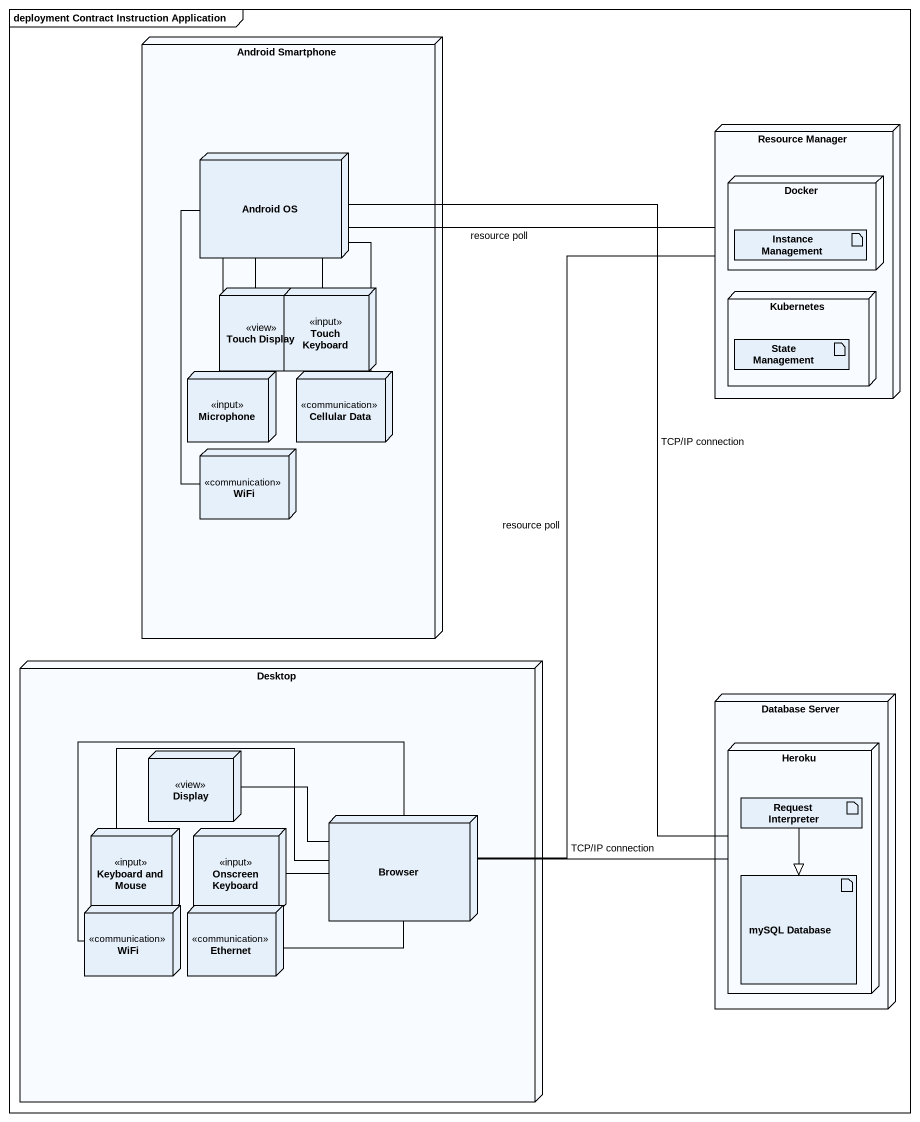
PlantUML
@startuml
mainframe deployment Contract Instruction Application
node "Android Smartphone" as Android_Smartphone {
  node "Android OS" as Android_OS
  node "Touch Display" as Touch_Display <<view>>
  node "Touch Keyboard" as Touch_Keyboard <<input>>
  node Microphone <<input>>
  node "Cellular Data" as Cellular_Data <<communication>>
  node WiFi <<communication>>
}
node "Resource Manager" as Resource_Manager {
  node Docker {
    artifact "Instance Management" as Instance_Management
  }
  node Kubernetes {
    artifact "State Management" as State_Management
  }
}
node Desktop {
  node Display <<view>>
  node "Keyboard and Mouse" as Keyboard_and_Mouse <<input>>
  node "Onscreen Keyboard" as Onscreen_Keyboard <<input>>
  node Browser
  node "WiFi" as WiFi_2 <<communication>>
  node Ethernet <<communication>>
}
node "Database Server" as Database_Server {
  node Heroku {
    artifact "Request Interpreter" as Request_Interpreter
    artifact "mySQL Database" as mySQL_Database
  }
}
Android_OS -right- Resource_Manager : resource poll
Android_OS -- Heroku : TCP/IP connection
Touch_Display -up- Android_OS
Touch_Keyboard -up- Android_OS
Microphone -up- Android_OS
Cellular_Data -up- Android_OS
WiFi -up- Android_OS
Display -right- Browser
Request_Interpreter --|> mySQL_Database
Keyboard_and_Mouse -right- Browser
Onscreen_Keyboard -right- Browser
Browser -up- Resource_Manager : resource poll
Browser -right- Heroku : TCP/IP connection
WiFi_2 -right- Browser
Ethernet -right- Browser
@enduml
